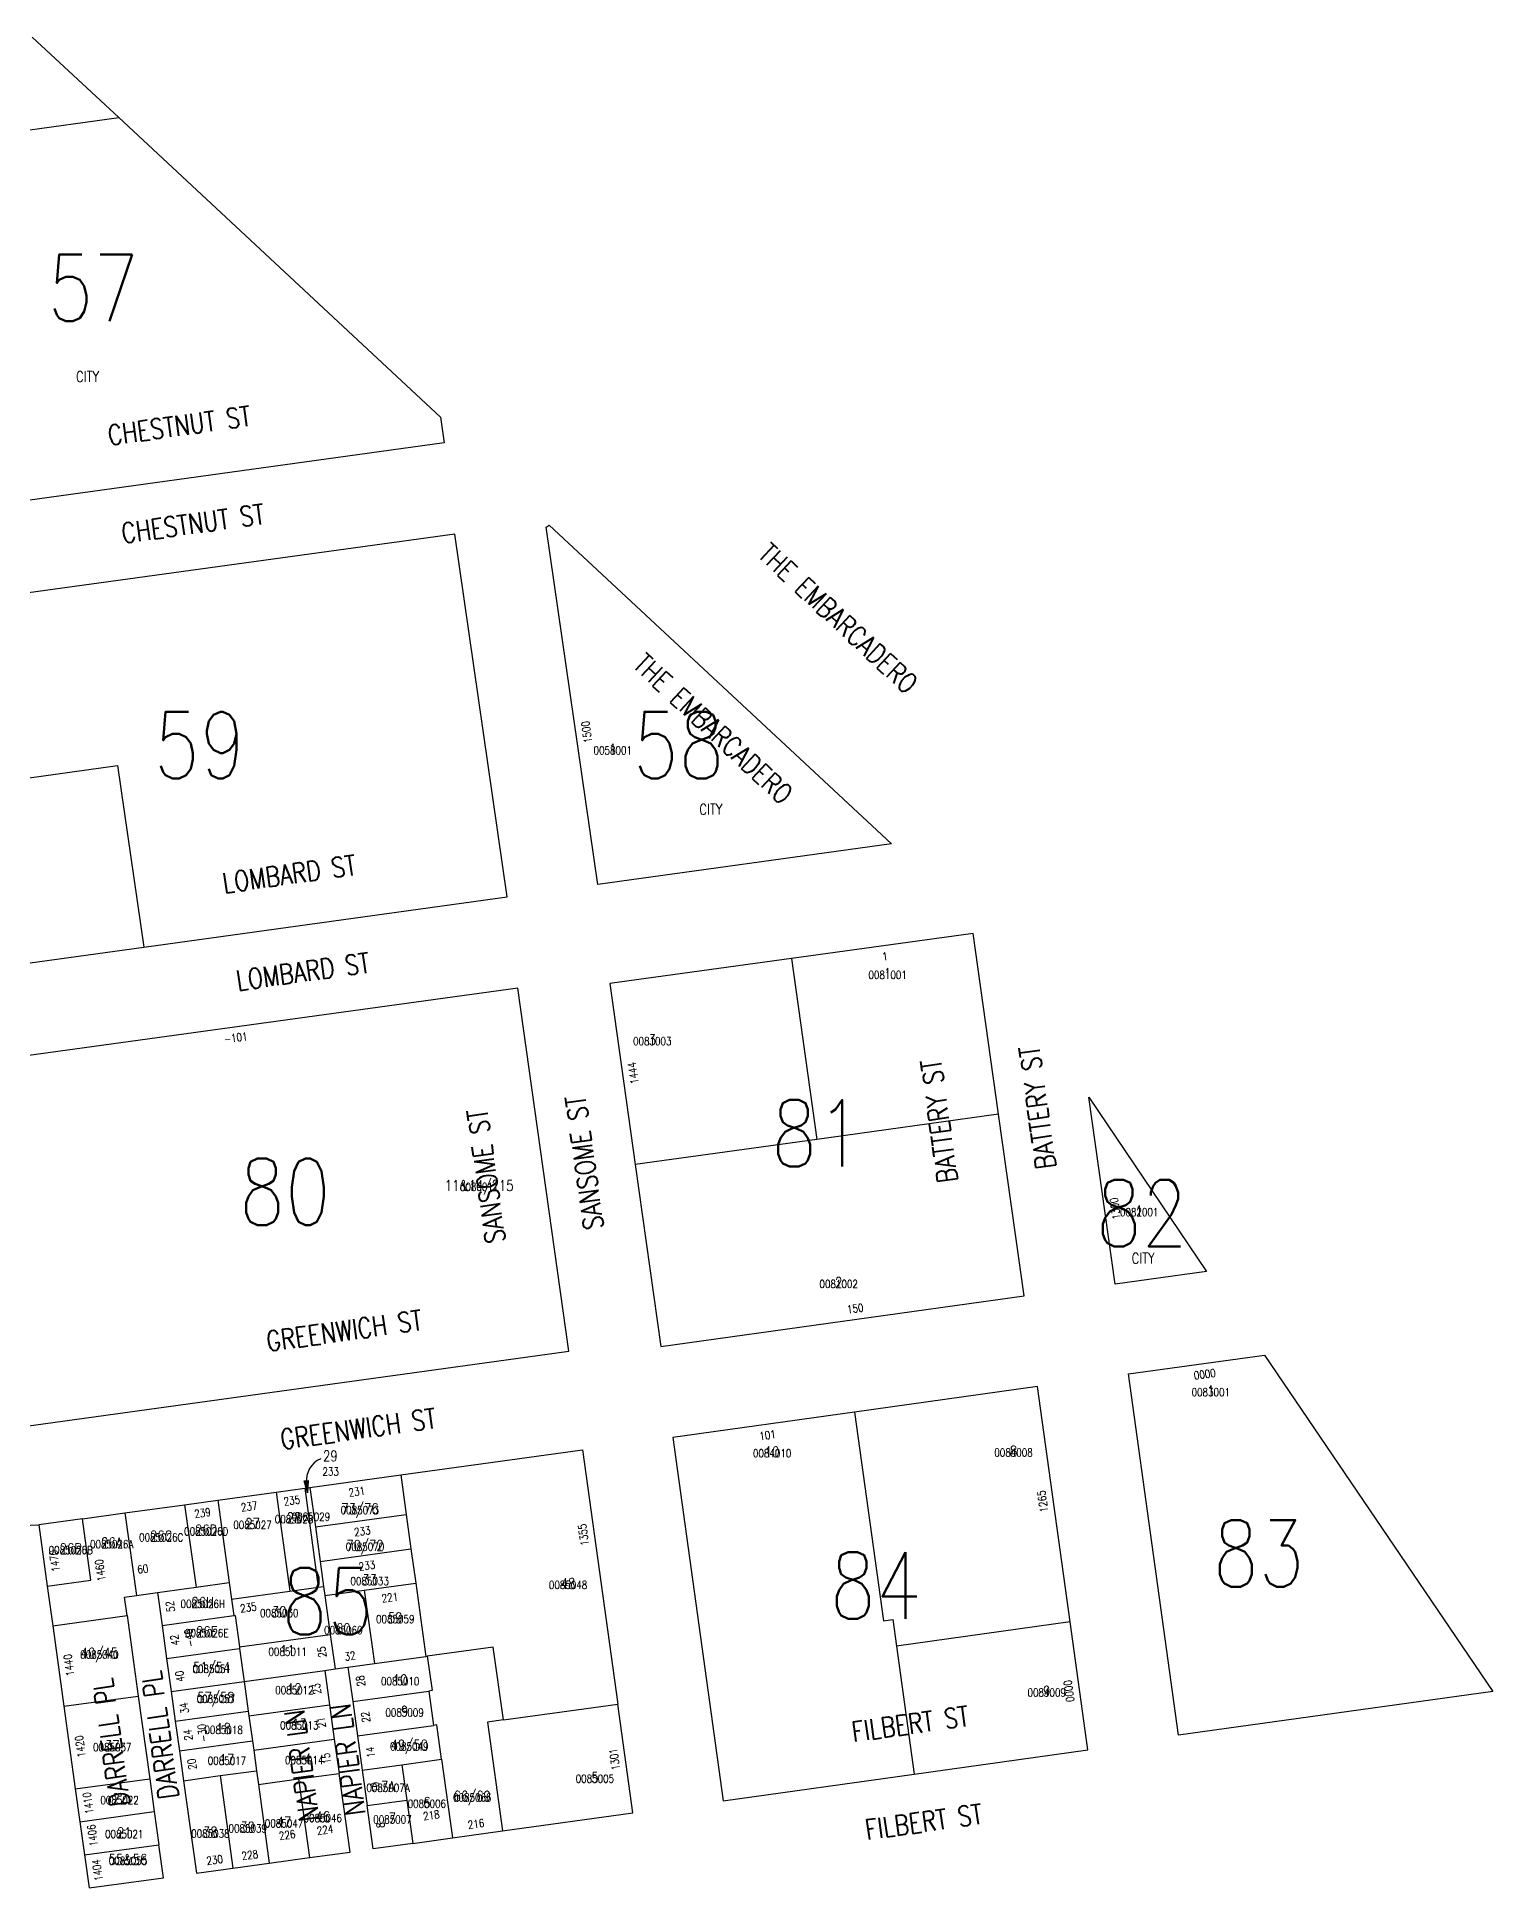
# Model space of a CAD drawing. Header units: feet. Extents: x 6006313 to 6012512, y 2119126 to 2122695.
# Drawn here: x 6011421 to 6012512, y 2120109 to 2121497 of the extents above; entities that cross this region are included whole.
import ezdxf
from ezdxf.enums import TextEntityAlignment as Align

# ---------------------------------------------------------------- set-up
doc = ezdxf.new("R2010")
doc.units = ezdxf.units.FT
doc.header["$LTSCALE"] = 100
doc.header["$MEASUREMENT"] = 0
doc.layers.get('0').update_dxf_attribs({"linetype": 'CONTINUOUS'})
for name, color, linetype in [('ADDRESS', 1, 'CONTINUOUS'), ('BLKLOT', 2, 'CONTINUOUS'), ('BLOCK_NUMBERS', 3, 'CONTINUOUS'), ('LEADER', 7, 'CONTINUOUS'), ('LOT_LINES', 4, 'CONTINUOUS'), ('LOT_NUMBERS', 7, 'CONTINUOUS'), ('ROW', 6, 'CONTINUOUS'), ('ST_NAME_IN_BLK', 7, 'CONTINUOUS'), ('ST_NAME_IN_ST', 6, 'CONTINUOUS')]:
    doc.layers.add(name, color=color, linetype=linetype)
doc.styles.add('ADDTXT', font='ROMANS.shx', dxfattribs={"width": 0.8, "height": 6})
doc.styles.add('BLKLOT', font='ROMANS.shx', dxfattribs={"width": 0.8, "height": 6})
doc.styles.add('BLOCK_NO', font='ROMANS.SHX', dxfattribs={"width": 0.8, "height": 50})
doc.styles.add('LOT_NO', font='ROMANS.shx', dxfattribs={"width": 0.8, "height": 8})
doc.styles.add('SI', font='ROMANS.shx', dxfattribs={"width": 0.8, "height": 15})

# ---------------------------------------------------------------- blocks, each defined once
blk = doc.blocks.new('ARR')
for points in [[(0, 0), (1.5, -9), (-1.5, -9)], [(0, -1.2), (1.3, -8.8), (-1.3, -8.8)], [(0, -2.4), (1, -8.6), (-1, -8.6)], [(0, -3.6), (0.8, -8.4), (-0.8, -8.4)], [(0, -4.9), (0.6, -8.2), (-0.6, -8.2)], [(0, -6.1), (0.3, -8), (-0.3, -8)], [(0, -7.3), (0.1, -7.8), (-0.1, -7.8)]]:
    blk.add_lwpolyline(points, close=True)

msp = doc.modelspace()

# ---------------------------------------------------------------- linework, layer by layer
at = {"layer": 'LEADER'}
msp.add_arc((6011640.2, 2120414.4), 17.4, 113.026, 187.4535, dxfattribs=at)
at = {"layer": 'LOT_LINES'}
msp.add_line((6011357, 2120378.2), (6011422, 2120381), dxfattribs=at)
for points in [[(6011279.9, 2121408.3), (6011482, 2121436.2)], [(6011344.9, 2120931.4), (6011481.1, 2120950.2), (6011500.8, 2120814.1)], [(6011986.4, 2120805.6), (6012005.4, 2120669.9)], [(6012141.7, 2120688.9), (6012005.4, 2120669.9)], [(6012005.4, 2120669.9), (6011869.3, 2120651)], [(6012033.7, 2120465.4), (6012055.4, 2120308.9), (6012062.3, 2120309.8), (6012065.1, 2120290)], [(6011693.4, 2120418.4), (6011697.5, 2120388.7)], [(6011600, 2120405.5), (6011610.2, 2120331.2)], [(6011621.4, 2120408.5), (6011631.6, 2120334.2)], [(6011625.3, 2120409), (6011629.4, 2120379.3)], [(6011486.6, 2120389.9), (6011495.2, 2120328)], [(6011531.4, 2120396), (6011540, 2120334.1)], [(6011556.2, 2120399.5), (6011564.8, 2120337.6)], [(6011629.4, 2120379.3), (6011697.5, 2120388.7)], [(6011697.5, 2120388.7), (6011701.1, 2120362.9)], [(6011428.4, 2120334.9), (6011461, 2120339.4), (6011454.7, 2120385.5)], [(6011629.4, 2120379.3), (6011633, 2120353.5)], [(6011633, 2120353.5), (6011701.1, 2120362.9)], [(6011701.1, 2120362.9), (6011704.7, 2120337.2)], [(6011633, 2120353.5), (6011635.6, 2120334.7)], [(6011511.1, 2120330.1), (6011540, 2120334.1)], [(6011540, 2120334.1), (6011564.8, 2120337.6)], [(6011564.8, 2120337.6), (6011566.5, 2120325.2)], [(6011566.5, 2120325.2), (6011610.2, 2120331.2)], [(6011610.2, 2120331.2), (6011631.6, 2120334.2)], [(6011631.6, 2120334.2), (6011635.6, 2120334.7)], [(6011635.6, 2120334.7), (6011636.6, 2120327.8)], [(6011636.6, 2120327.8), (6011666, 2120331.8)], [(6011666, 2120331.8), (6011704.7, 2120337.2)], [(6011666, 2120331.8), (6011673.7, 2120276.9)], [(6011704.7, 2120337.2), (6011712.3, 2120282.2)], [(6011566.5, 2120325.2), (6011568.2, 2120312.8)], [(6011636.6, 2120327.8), (6011640.6, 2120298.7)], [(6011432.5, 2120305.2), (6011488.2, 2120312.9)], [(6011514.5, 2120305.4), (6011568.2, 2120312.8)], [(6011568.2, 2120312.8), (6011569.2, 2120312.9), (6011572.5, 2120289.3)], [(6012195.3, 2120308.1), (6012065.1, 2120290)], [(6011572.5, 2120289.3), (6011640.6, 2120298.7)], [(6011640.6, 2120298.7), (6011644.2, 2120272.8)], [(6012065.1, 2120290), (6012078.4, 2120193.9)], [(6011517.9, 2120280.6), (6011572.6, 2120288.2)], [(6011572.5, 2120289.3), (6011572.6, 2120288.2)], [(6011572.6, 2120288.2), (6011576.1, 2120263.4)], [(6011653.8, 2120274.1), (6011673.7, 2120276.9)], [(6011673.7, 2120276.9), (6011712.3, 2120282.2)], [(6011712.3, 2120282.2), (6011713.3, 2120282.3)], [(6011770.4, 2120234.7), (6011762.8, 2120289.2), (6011713.3, 2120282.3)], [(6011713.3, 2120282.3), (6011716.9, 2120256.6), (6011714.4, 2120256.2)], [(6011521.4, 2120255.9), (6011576.1, 2120263.4)], [(6011576.1, 2120263.4), (6011636.5, 2120271.7)], [(6011576.1, 2120263.4), (6011579.1, 2120241.1)], [(6011440.9, 2120244.8), (6011496.6, 2120252.4)], [(6011657.4, 2120248.4), (6011714.4, 2120256.2)], [(6011714.4, 2120256.2), (6011717.9, 2120230.5)], [(6011524.4, 2120233.6), (6011579.1, 2120241.1)], [(6011579.1, 2120241.1), (6011579.6, 2120237.6)], [(6011579.6, 2120237.6), (6011640.1, 2120246)], [(6011579.6, 2120237.6), (6011582.2, 2120218.8)], [(6011770.4, 2120234.7), (6011758.5, 2120233), (6011769.8, 2120151.3)], [(6011770.4, 2120234.7), (6011856.1, 2120246.5)], [(6011583.2, 2120211.9), (6011643.6, 2120220.2)], [(6011661, 2120222.6), (6011717.9, 2120230.5)], [(6011724, 2120205.1), (6011720.4, 2120230.8), (6011717.9, 2120230.5)], [(6011527.5, 2120211.3), (6011582.2, 2120218.8)], [(6011582.2, 2120218.8), (6011583.2, 2120211.9)], [(6011583.2, 2120211.9), (6011585.3, 2120196.5)], [(6011530.6, 2120189), (6011558, 2120192.8)], [(6011558, 2120192.8), (6011585.3, 2120196.5)], [(6011558, 2120192.8), (6011567.6, 2120123.4)], [(6011585.3, 2120196.5), (6011586.8, 2120186.1)], [(6011616.7, 2120190.3), (6011647.2, 2120194.5)], [(6011664.6, 2120196.9), (6011694.3, 2120201)], [(6011694.3, 2120201), (6011724, 2120205.1)], [(6011694.3, 2120201), (6011697.9, 2120174.5)], [(6011724, 2120205.1), (6011732.2, 2120146.1)], [(6011449.4, 2120182.8), (6011505.2, 2120190.5)], [(6011586.8, 2120186.1), (6011616.7, 2120190.3)], [(6011586.8, 2120186.1), (6011594.9, 2120127.2)], [(6011616.7, 2120190.3), (6011624.9, 2120131.3)], [(6011452.9, 2120158.1), (6011508.6, 2120165.8)], [(6011668.2, 2120170.4), (6011697.9, 2120174.5)], [(6011697.9, 2120174.5), (6011702.4, 2120142)], [(6011456.3, 2120133.3), (6011512, 2120141)]]:
    msp.add_lwpolyline(points, dxfattribs=at)
at = {"layer": 'ROW'}
for points in [[(6011482, 2121436.2), (6011417.1, 2121496.6)], [(6011482, 2121436.2), (6011723.3, 2121211.5), (6011726.1, 2121192.2), (6011317.5, 2121135.9), (6011279.9, 2121408.3)], [(6011500.8, 2120814.1), (6011773.2, 2120851.7), (6011733.9, 2121123.9), (6011325.2, 2121067.5), (6011344.9, 2120931.4)], [(6011344.9, 2120931.4), (6011364.6, 2120795.4), (6011500.8, 2120814.1)], [(6012141.7, 2120688.9), (6012122.7, 2120824.4), (6011986.4, 2120805.6)], [(6011986.4, 2120805.6), (6011850.3, 2120786.8), (6011869.3, 2120651)], [(6011869.3, 2120651), (6011888.4, 2120514.7), (6012160.8, 2120552.6), (6012141.7, 2120688.9)], [(6012195.3, 2120308.1), (6012170.9, 2120484.5), (6012033.7, 2120465.4)], [(6012033.7, 2120465.4), (6011897.5, 2120446.4), (6011935.3, 2120174), (6012078.4, 2120193.9)], [(6011693.4, 2120418.4), (6011829.6, 2120437.2), (6011856.1, 2120246.5)], [(6011625.3, 2120409), (6011693.4, 2120418.4)], [(6011556.2, 2120399.5), (6011600, 2120405.5)], [(6011600, 2120405.5), (6011621.4, 2120408.5)], [(6011621.4, 2120408.5), (6011625.3, 2120409)], [(6011454.7, 2120385.5), (6011486.6, 2120389.9)], [(6011486.6, 2120389.9), (6011531.4, 2120396)], [(6011531.4, 2120396), (6011556.2, 2120399.5)], [(6011454.7, 2120385.5), (6011422, 2120381), (6011428.4, 2120334.9)], [(6011428.4, 2120334.9), (6011432.5, 2120305.2)], [(6011488.2, 2120312.9), (6011486.3, 2120326.7), (6011495.2, 2120328)], [(6011495.2, 2120328), (6011511.1, 2120330.1)], [(6011511.1, 2120330.1), (6011514.5, 2120305.4)], [(6011432.5, 2120305.2), (6011440.9, 2120244.8)], [(6011488.2, 2120312.9), (6011496.6, 2120252.4)], [(6011514.5, 2120305.4), (6011517.9, 2120280.6)], [(6012078.4, 2120193.9), (6012208.6, 2120212.1), (6012195.3, 2120308.1)], [(6011517.9, 2120280.6), (6011521.4, 2120255.9)], [(6011636.5, 2120271.7), (6011644.2, 2120272.8)], [(6011636.5, 2120271.7), (6011640.1, 2120246)], [(6011644.2, 2120272.8), (6011653.8, 2120274.1)], [(6011653.8, 2120274.1), (6011657.4, 2120248.4)], [(6011496.6, 2120252.4), (6011505.2, 2120190.5)], [(6011521.4, 2120255.9), (6011524.4, 2120233.6)], [(6011657.4, 2120248.4), (6011661, 2120222.6)], [(6011440.9, 2120244.8), (6011449.4, 2120182.8)], [(6011640.1, 2120246), (6011643.6, 2120220.2)], [(6011769.8, 2120151.3), (6011867.4, 2120164.8), (6011856.1, 2120246.5)], [(6011524.4, 2120233.6), (6011527.5, 2120211.3)], [(6011643.6, 2120220.2), (6011647.2, 2120194.5)], [(6011661, 2120222.6), (6011664.6, 2120196.9)], [(6011527.5, 2120211.3), (6011530.6, 2120189)], [(6011624.9, 2120131.3), (6011655.4, 2120135.5), (6011647.2, 2120194.5)], [(6011664.6, 2120196.9), (6011668.2, 2120170.4)], [(6011449.4, 2120182.8), (6011452.9, 2120158.1)], [(6011505.2, 2120190.5), (6011508.6, 2120165.8)], [(6011530.6, 2120189), (6011540.2, 2120119.7), (6011567.6, 2120123.4)], [(6011508.6, 2120165.8), (6011512, 2120141)], [(6011702.4, 2120142), (6011672.7, 2120137.9), (6011668.2, 2120170.4)], [(6011452.9, 2120158.1), (6011456.3, 2120133.3)], [(6011732.2, 2120146.1), (6011769.8, 2120151.3)], [(6011456.3, 2120133.3), (6011459.7, 2120108.6), (6011515.5, 2120116.2), (6011512, 2120141)], [(6011702.4, 2120142), (6011732.2, 2120146.1)], [(6011567.6, 2120123.4), (6011594.9, 2120127.2)], [(6011594.9, 2120127.2), (6011624.9, 2120131.3)]]:
    msp.add_lwpolyline(points, dxfattribs=at)
for points in [[(6011804.8, 2121130.6), (6012061.5, 2120891.5), (6011841.3, 2120861.1), (6011802.5, 2121129.1)], [(6011781.3, 2120783.4), (6011372.7, 2120727.1), (6011410.9, 2120454.7), (6011819.5, 2120511.1)], [(6012209.3, 2120701.6), (6012297.7, 2120570.9), (6012229, 2120561.3)], [(6012341.2, 2120508.2), (6012512.4, 2120255.9), (6012276.7, 2120223.1), (6012239.2, 2120494)]]:
    msp.add_lwpolyline(points, close=True, dxfattribs=at)

# ---------------------------------------------------------------- block references
at = {"layer": 'LEADER', "rotation": 185.8227600923862}
msp.add_blockref('ARR', (6011623.5, 2120405), dxfattribs=at)

# ---------------------------------------------------------------- texts
at = {"layer": 'ADDRESS', "style": 'ADDTXT', "width": 0.8}
for s, rotation, p in [('1500', 98.2308, (6011835.8, 2120975.8)), ('1', 7.8544, (6012057, 2120804.2)), ('-101', 7.8544, (6011570.1, 2120743.2)), ('1444', 97.9828, (6011870.7, 2120720)), ('1300', 97.9828, (6012232.1, 2120618.5)), ('150', 7.8544, (6012034.6, 2120540.1)), ('0000', 7.9274, (6012296.7, 2120490.9)), ('101', 7.9274, (6011968.9, 2120445.2)), ('235', 7.8544, (6011612.2, 2120396.1)), ('231', 7.8544, (6011660.9, 2120402.8)), ('1265', 97.8871, (6012177.7, 2120398.9)), ('239', 7.8544, (6011545.2, 2120386.8)), ('237', 7.8544, (6011580.2, 2120391.7)), ('233', 7.8544, (6011665, 2120373.1)), ('1355', 97.8871, (6011833.4, 2120373.8)), ('1470', 97.8544, (6011436.8, 2120354.3)), ('1460', 97.8544, (6011471.1, 2120347.2)), ('60', 7.8544, (6011500.4, 2120344.8)), ('233', 7.8544, (6011668.5, 2120347.3)), ('52', 97.8871, (6011523.6, 2120320)), ('235', 7.8871, (6011579.6, 2120315.9)), ('221', 7.8544, (6011685.7, 2120323.4)), ('42', 97.8871, (6011527, 2120294.9)), ('-46', 97.8871, (6011537.9, 2120296.4)), ('1440', 97.8871, (6011447.6, 2120276.1)), ('25', 97.8871, (6011637.3, 2120285.9)), ('32', 7.8544, (6011655.8, 2120279.5)), ('40', 97.8871, (6011530.8, 2120267.7)), ('28', 97.8871, (6011666.3, 2120264.2)), ('0000', 97.8871, (6012197.4, 2120256.6)), ('23', 97.8871, (6011633.3, 2120258.3)), ('34', 97.8871, (6011534.1, 2120243.9)), ('21', 97.8871, (6011636.8, 2120233.1)), ('22', 97.8871, (6011670.1, 2120237.1)), ('1420', 97.8871, (6011456.1, 2120215.1)), ('24', 97.8871, (6011536.9, 2120223.7)), ('-30', 97.8871, (6011547.8, 2120225.2)), ('15', 97.8871, (6011640.6, 2120206.1)), ('14', 97.8871, (6011673.7, 2120210.8)), ('1301', 97.8871, (6011856.7, 2120205.5)), ('20', 97.8871, (6011539.9, 2120201.8)), ('1410', 97.8871, (6011462, 2120172.6)), ('10', 97.8871, (6011677.4, 2120184.4)), ('218', 7.8544, (6011716.8, 2120160.2)), ('1406', 97.8871, (6011465.3, 2120148.4)), ('226', 7.8544, (6011608.7, 2120145.3)), ('224', 7.8544, (6011637.1, 2120149.2)), ('8', 97.8871, (6011681.3, 2120156.1)), ('216', 7.8544, (6011750.3, 2120153.7)), ('228', 7.8544, (6011580.7, 2120130.3)), ('1404', 97.8871, (6011468.9, 2120122.3)), ('230', 7.8544, (6011554.3, 2120126.6))]:
    msp.add_text(s, height=6, rotation=rotation, dxfattribs=at).set_placement(p, align=Align.CENTER)
msp.add_text('233', height=6, dxfattribs=at).set_placement((6011640.9, 2120417.8), align=Align.CENTER)
at = {"layer": 'BLKLOT', "style": 'BLKLOT', "width": 0.8}
for s, p in [('0058001', (6011852.4, 2120958.6)), ('0081001', (6012058.5, 2120790.3)), ('0081003', (6011882, 2120740.6)), ('0080011', (6011752.2, 2120631.3)), ('0082001', (6012247.1, 2120612.4)), ('0081002', (6012021.8, 2120558.5)), ('0083001', (6012300.8, 2120477.3)), ('0084010', (6011971.9, 2120431.5)), ('0084008', (6012152.9, 2120432.1)), ('0085028', (6011613.4, 2120382.1)), ('0085029', (6011626.1, 2120383.9)), ('0085073', (6011662.8, 2120388.9)), ('0085026C', (6011513.8, 2120368.4)), ('0085026D', (6011547.6, 2120373)), ('0085027', (6011582.3, 2120377.8)), ('0085026B', (6011446, 2120359)), ('0085026A', (6011476.7, 2120363.3)), ('0085070', (6011666.6, 2120361.4)), ('0085033', (6011670.1, 2120335.7)), ('0085048', (6011818.9, 2120332.8)), ('0085026H', (6011545, 2120318.6)), ('0085030', (6011602.3, 2120311.7)), ('0085060', (6011650.4, 2120298.9)), ('0085059', (6011689.3, 2120307.2)), ('0085026E', (6011548, 2120296.7)), ('0085040', (6011467.5, 2120280.6)), ('0085051', (6011551.7, 2120269.8)), ('0085011', (6011608.6, 2120282.7)), ('0085010', (6011693, 2120260.6)), ('0085057', (6011554.8, 2120247.3)), ('0085012', (6011613.7, 2120253.9)), ('0084009', (6012177.8, 2120252.1)), ('0085009', (6011696.3, 2120237.1)), ('0085018', (6011560.6, 2120224.1)), ('0085013', (6011617.4, 2120227.5)), ('0085037', (6011477.1, 2120211.1)), ('0085017', (6011563.1, 2120201)), ('0085014', (6011621, 2120201.3)), ('0085049', (6011699.8, 2120211.7)), ('0085005', (6011839, 2120187.5)), ('0085007A', (6011683.9, 2120180.7)), ('0085066', (6011747, 2120173.4)), ('0085022', (6011482.6, 2120171.4)), ('0085006', (6011713, 2120168.7)), ('0085021', (6011486.1, 2120146)), ('0085038', (6011550.7, 2120146.3)), ('0085039', (6011578.7, 2120150.2)), ('0085047', (6011605.9, 2120154)), ('0085046', (6011635, 2120158)), ('0085007', (6011687.2, 2120156.9)), ('0085055', (6011488.9, 2120126))]:
    msp.add_text(s, height=6, dxfattribs=at).set_placement(p, align=Align.CENTER)
at = {"layer": 'BLOCK_NUMBERS', "style": 'BLOCK_NO', "width": 0.8}
for s, p in [('57', (6011463, 2121283.5)), ('59', (6011542.8, 2120940.6)), ('58', (6011901.9, 2120940.6)), ('81', (6012005.6, 2120649.5)), ('80', (6011606.6, 2120605.6)), ('82', (6012249, 2120589.7)), ('83', (6012336.7, 2120334.4)), ('84', (6012049.5, 2120310.5)), ('85', (6011638.5, 2120298.6))]:
    msp.add_text(s, height=50, dxfattribs=at).set_placement(p, align=Align.CENTER)
at = {"layer": 'LOT_NUMBERS', "style": 'LOT_NO', "width": 0.8}
for s, p in [('CITY', (6011458.6, 2121238)), ('1', (6011852.4, 2120958.6)), ('CITY', (6011926, 2120913.5)), ('1', (6012058.5, 2120790.3)), ('3', (6011882, 2120740.6)), ('11&14/215', (6011752.2, 2120631.3)), ('1', (6012247.1, 2120612.4)), ('CITY', (6012250.1, 2120576.8)), ('2', (6012021.8, 2120558.5)), ('1', (6012300.8, 2120477.3)), ('29', (6011640.6, 2120428.5)), ('10', (6011971.9, 2120431.5)), ('8', (6012152.9, 2120432.1)), ('28', (6011613.4, 2120382.1)), ('73/76', (6011662.8, 2120388.9)), ('26C', (6011513.8, 2120368.4)), ('26D', (6011547.6, 2120373)), ('27', (6011582.3, 2120377.8)), ('26B', (6011446, 2120359)), ('26A', (6011476.7, 2120363.3)), ('70/72', (6011666.6, 2120361.4)), ('33', (6011670.1, 2120335.7)), ('48', (6011818.9, 2120332.8)), ('26H', (6011545, 2120318.6)), ('30', (6011602.3, 2120311.7)), ('26E', (6011548, 2120296.7)), ('60', (6011650.4, 2120298.9)), ('59', (6011689.3, 2120307.2)), ('40/45', (6011467.5, 2120280.6)), ('11', (6011608.6, 2120282.7)), ('51/54', (6011551.7, 2120269.8)), ('12', (6011613.7, 2120253.9)), ('10', (6011693, 2120260.6)), ('57/58', (6011554.8, 2120247.3)), ('9', (6012177.8, 2120252.1)), ('13', (6011617.4, 2120227.5)), ('9', (6011696.3, 2120237.1)), ('18', (6011560.6, 2120224.1)), ('49/50', (6011699.8, 2120211.7)), ('37', (6011477.1, 2120211.1)), ('17', (6011563.1, 2120201)), ('14', (6011621, 2120201.3)), ('5', (6011839, 2120187.5)), ('22', (6011482.6, 2120171.4)), ('7A', (6011683.9, 2120180.7)), ('66/69', (6011747, 2120173.4)), ('46', (6011635, 2120158)), ('7', (6011687.2, 2120156.9)), ('6', (6011713, 2120168.7)), ('21', (6011486.1, 2120146)), ('38', (6011550.7, 2120146.3)), ('39', (6011578.7, 2120150.2)), ('47', (6011605.9, 2120154)), ('55&56', (6011488.9, 2120126))]:
    msp.add_text(s, height=8, dxfattribs=at).set_placement(p, align=Align.CENTER)
at = {"layer": 'ST_NAME_IN_BLK', "style": 'SI', "width": 0.8}
for s, rotation, p in [('CHESTNUT ST', 7.9033, (6011528.4, 2121197.8)), ('THE EMBARCADERO ', 317.0362, (6011925.6, 2120969.6)), ('LOMBARD ST', 7.934, (6011610.8, 2120861.5)), ('BATTERY ST', 97.8923, (6012104.7, 2120684.7)), ('SANSOME ST', 97.8923, (6011765, 2120643.4)), ('GREENWICH ST', 8.0121, (6011652.1, 2120519.1)), ('DARRELL PL', 97.8871, (6011483.9, 2120218.8)), ('NAPIER LN', 97.8871, (6011626.7, 2120201.5)), ('FILBERT ST', 7.9494, (6012076.4, 2120224.2))]:
    msp.add_text(s, height=15, rotation=rotation, dxfattribs=at).set_placement(p, align=Align.CENTER)
at = {"layer": 'ST_NAME_IN_ST', "style": 'SI', "width": 0.8}
for s, rotation, p in [('CHESTNUT ST', 7.9033, (6011538.6, 2121124.3)), ('THE EMBARCADERO ', 317.0362, (6012019.2, 2121052.4)), ('LOMBARD ST', 7.934, (6011621.1, 2120788.3)), ('BATTERY ST', 97.8923, (6012178.4, 2120694.9)), ('SANSOME ST', 97.8923, (6011838.7, 2120653.6)), ('GREENWICH ST', 8.0121, (6011662.5, 2120445.5)), ('DARRELL PL', 97.8871, (6011520.4, 2120224.3)), ('NAPIER LN', 97.8871, (6011661.3, 2120206)), ('FILBERT ST', 7.9494, (6012086.6, 2120150.8))]:
    msp.add_text(s, height=15, rotation=rotation, dxfattribs=at).set_placement(p, align=Align.CENTER)

doc.saveas('drawing.dxf')
